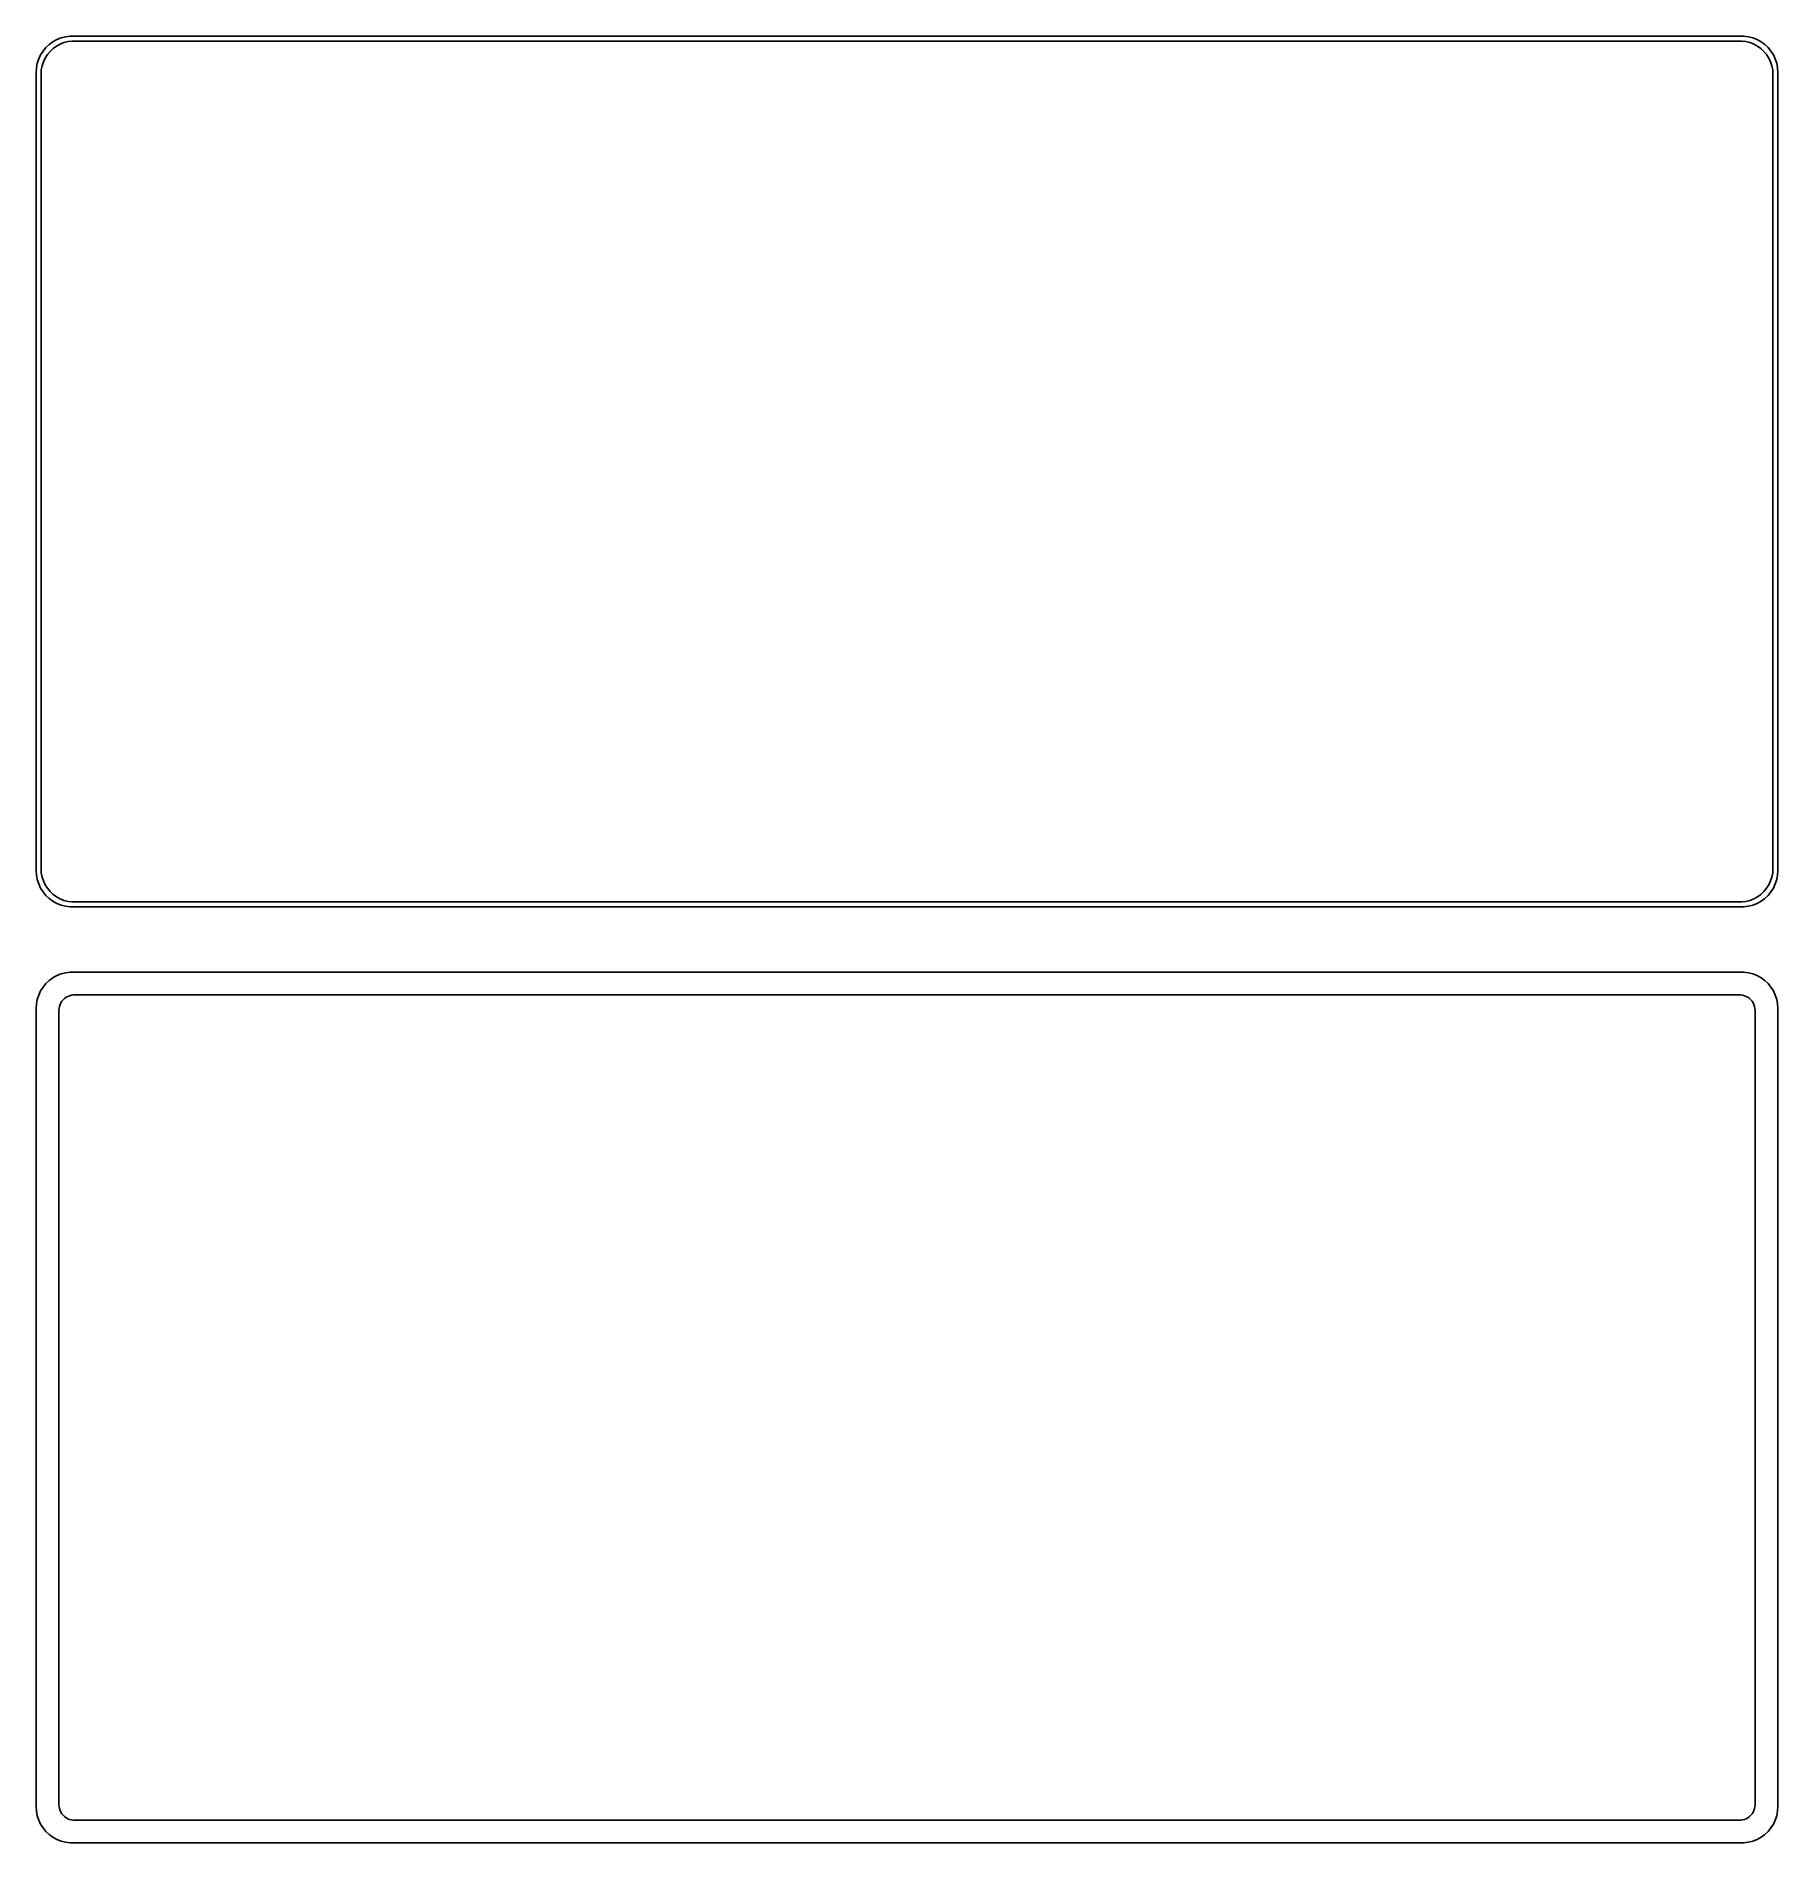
# Model space of a CAD drawing. Header units: metres. Extents: x -120 to 120, y 198 to 447.
import ezdxf

# ---------------------------------------------------------------- set-up
doc = ezdxf.new("R2010")
doc.units = ezdxf.units.M

msp = doc.modelspace()

# ---------------------------------------------------------------- linework, layer by layer
for p, q in [((-118.187, 445.853), (-118.645, 445.423)), ((-117.679, 446.222), (-118.187, 445.853)), ((-117.129, 446.524), (-117.679, 446.222)), ((-117.203, 445.616), (-116.699, 445.893)), ((-116.545, 446.755), (-117.129, 446.524)), ((-116.699, 445.893), (-116.165, 446.104)), ((-115.937, 446.911), (-116.545, 446.755)), ((-116.165, 446.104), (-115.608, 446.247)), ((-115.314, 446.99), (-115.937, 446.911)), ((-115.608, 446.247), (-115.037, 446.319)), ((115.314, 446.99), (-115.314, 446.99)), ((-115.037, 446.319), (115.037, 446.319)), ((115.037, 446.319), (115.608, 446.247)), ((115.937, 446.911), (115.314, 446.99)), ((115.608, 446.247), (116.165, 446.104)), ((116.545, 446.755), (115.937, 446.911)), ((116.165, 446.104), (116.699, 445.893)), ((117.129, 446.524), (116.545, 446.755)), ((116.699, 445.893), (117.203, 445.616)), ((117.679, 446.222), (117.129, 446.524)), ((118.187, 445.853), (117.679, 446.222)), ((118.645, 445.423), (118.187, 445.853)), ((-119.843, 443.243), (-119.961, 442.627)), ((-119.649, 443.841), (-119.843, 443.243)), ((-119.382, 444.409), (-119.649, 443.841)), ((-119.045, 444.939), (-119.382, 444.409)), ((-119.185, 442.889), (-119.007, 443.435)), ((-118.645, 445.423), (-119.045, 444.939)), ((-119.007, 443.435), (-118.762, 443.956)), ((-118.762, 443.956), (-118.454, 444.441)), ((-118.454, 444.441), (-118.088, 444.884)), ((-118.088, 444.884), (-117.668, 445.278)), ((-117.668, 445.278), (-117.203, 445.616)), ((117.203, 445.616), (117.668, 445.278)), ((117.668, 445.278), (118.088, 444.884)), ((118.088, 444.884), (118.454, 444.441)), ((118.454, 444.441), (118.762, 443.956)), ((119.045, 444.939), (118.645, 445.423)), ((118.762, 443.956), (119.007, 443.435)), ((119.007, 443.435), (119.185, 442.889)), ((119.382, 444.409), (119.045, 444.939)), ((119.649, 443.841), (119.382, 444.409)), ((119.843, 443.243), (119.649, 443.841)), ((119.961, 442.627), (119.843, 443.243)), ((-119.961, 442.627), (-120, 442)), ((-120, 442), (-120, 332)), ((-119.328, 441.75), (-119.292, 442.324)), ((-119.328, 332.25), (-119.328, 441.75)), ((-119.292, 442.324), (-119.185, 442.889)), ((119.185, 442.889), (119.292, 442.324)), ((119.292, 442.324), (119.328, 441.75)), ((119.328, 441.75), (119.328, 332.25)), ((120, 442), (119.961, 442.627)), ((120, 332), (120, 442)), ((-120, 332), (-119.961, 331.373)), ((-119.961, 331.373), (-119.843, 330.757)), ((-119.292, 331.676), (-119.328, 332.25)), ((-119.185, 331.111), (-119.292, 331.676)), ((119.292, 331.676), (119.185, 331.111)), ((119.328, 332.25), (119.292, 331.676)), ((119.843, 330.757), (119.961, 331.373)), ((119.961, 331.373), (120, 332)), ((-119.843, 330.757), (-119.649, 330.159)), ((-119.649, 330.159), (-119.382, 329.591)), ((-119.382, 329.591), (-119.045, 329.061)), ((-119.007, 330.565), (-119.185, 331.111)), ((-119.045, 329.061), (-118.645, 328.577)), ((-118.762, 330.044), (-119.007, 330.565)), ((-118.454, 329.559), (-118.762, 330.044)), ((-118.088, 329.116), (-118.454, 329.559)), ((-117.668, 328.722), (-118.088, 329.116)), ((-117.203, 328.384), (-117.668, 328.722)), ((117.668, 328.722), (117.203, 328.384)), ((118.088, 329.116), (117.668, 328.722)), ((118.454, 329.559), (118.088, 329.116)), ((118.762, 330.044), (118.454, 329.559)), ((118.645, 328.577), (119.045, 329.061)), ((119.007, 330.565), (118.762, 330.044)), ((119.185, 331.111), (119.007, 330.565)), ((119.045, 329.061), (119.382, 329.591)), ((119.382, 329.591), (119.649, 330.159)), ((119.649, 330.159), (119.843, 330.757)), ((-118.645, 328.577), (-118.187, 328.147)), ((-118.187, 328.147), (-117.679, 327.778)), ((-117.679, 327.778), (-117.129, 327.476)), ((-116.699, 328.107), (-117.203, 328.384)), ((-117.129, 327.476), (-116.545, 327.245)), ((-116.165, 327.896), (-116.699, 328.107)), ((-116.545, 327.245), (-115.937, 327.089)), ((-115.608, 327.753), (-116.165, 327.896)), ((-115.937, 327.089), (-115.314, 327.01)), ((-115.037, 327.681), (-115.608, 327.753)), ((-115.314, 327.01), (115.314, 327.01)), ((115.037, 327.681), (-115.037, 327.681)), ((115.608, 327.753), (115.037, 327.681)), ((115.314, 327.01), (115.937, 327.089)), ((116.165, 327.896), (115.608, 327.753)), ((115.937, 327.089), (116.545, 327.245)), ((116.699, 328.107), (116.165, 327.896)), ((116.545, 327.245), (117.129, 327.476)), ((117.203, 328.384), (116.699, 328.107)), ((117.129, 327.476), (117.679, 327.778)), ((117.679, 327.778), (118.187, 328.147)), ((118.187, 328.147), (118.645, 328.577)), ((-118.645, 316.423), (-119.045, 315.939)), ((-118.187, 316.853), (-118.645, 316.423)), ((-117.679, 317.222), (-118.187, 316.853)), ((-117.129, 317.524), (-117.679, 317.222)), ((-116.545, 317.755), (-117.129, 317.524)), ((-115.937, 317.911), (-116.545, 317.755)), ((-115.314, 317.99), (-115.937, 317.911)), ((115.314, 317.99), (-115.314, 317.99)), ((115.937, 317.911), (115.314, 317.99)), ((116.545, 317.755), (115.937, 317.911)), ((117.129, 317.524), (116.545, 317.755)), ((117.679, 317.222), (117.129, 317.524)), ((118.187, 316.853), (117.679, 317.222)), ((118.645, 316.423), (118.187, 316.853)), ((119.045, 315.939), (118.645, 316.423)), ((-119.843, 314.243), (-119.961, 313.627)), ((-119.649, 314.841), (-119.843, 314.243)), ((-119.382, 315.409), (-119.649, 314.841)), ((-119.045, 315.939), (-119.382, 315.409)), ((-116.711, 313.527), (-116.599, 313.766)), ((-116.599, 313.766), (-116.457, 313.99)), ((-116.457, 313.99), (-116.288, 314.194)), ((-116.288, 314.194), (-116.095, 314.375)), ((-116.095, 314.375), (-115.88, 314.531)), ((-115.88, 314.531), (-115.648, 314.659)), ((-115.648, 314.659), (-115.402, 314.756)), ((-115.402, 314.756), (-115.145, 314.822)), ((-115.145, 314.822), (-114.882, 314.855)), ((-114.882, 314.855), (114.882, 314.855)), ((114.882, 314.855), (115.145, 314.822)), ((115.145, 314.822), (115.402, 314.756)), ((115.402, 314.756), (115.648, 314.659)), ((115.648, 314.659), (115.88, 314.531)), ((115.88, 314.531), (116.095, 314.375)), ((116.095, 314.375), (116.288, 314.194)), ((116.288, 314.194), (116.457, 313.99)), ((116.457, 313.99), (116.599, 313.766)), ((116.599, 313.766), (116.711, 313.527)), ((119.382, 315.409), (119.045, 315.939)), ((119.649, 314.841), (119.382, 315.409)), ((119.843, 314.243), (119.649, 314.841)), ((119.961, 313.627), (119.843, 314.243)), ((-119.961, 313.627), (-120, 313)), ((-120, 313), (-120, 203)), ((-116.86, 312.75), (-116.843, 313.014)), ((-116.86, 203.25), (-116.86, 312.75)), ((-116.843, 313.014), (-116.793, 313.275)), ((-116.793, 313.275), (-116.711, 313.527)), ((116.711, 313.527), (116.793, 313.275)), ((116.793, 313.275), (116.843, 313.014)), ((116.843, 313.014), (116.86, 312.75)), ((116.86, 312.75), (116.86, 203.25)), ((120, 313), (119.961, 313.627)), ((120, 203), (120, 313)), ((-120, 203), (-119.961, 202.373)), ((-119.961, 202.373), (-119.843, 201.757)), ((-119.843, 201.757), (-119.649, 201.159)), ((-116.843, 202.986), (-116.86, 203.25)), ((-116.793, 202.725), (-116.843, 202.986)), ((-116.711, 202.473), (-116.793, 202.725)), ((-116.599, 202.234), (-116.711, 202.473)), ((-116.457, 202.01), (-116.599, 202.234)), ((-116.288, 201.806), (-116.457, 202.01)), ((-116.095, 201.625), (-116.288, 201.806)), ((116.288, 201.806), (116.095, 201.625)), ((116.457, 202.01), (116.288, 201.806)), ((116.599, 202.234), (116.457, 202.01)), ((116.711, 202.473), (116.599, 202.234)), ((116.793, 202.725), (116.711, 202.473)), ((116.843, 202.986), (116.793, 202.725)), ((116.86, 203.25), (116.843, 202.986)), ((119.649, 201.159), (119.843, 201.757)), ((119.843, 201.757), (119.961, 202.373)), ((119.961, 202.373), (120, 203)), ((-119.649, 201.159), (-119.382, 200.591)), ((-119.382, 200.591), (-119.045, 200.061)), ((-119.045, 200.061), (-118.645, 199.577)), ((-118.645, 199.577), (-118.187, 199.147)), ((-115.88, 201.469), (-116.095, 201.625)), ((-115.648, 201.341), (-115.88, 201.469)), ((-115.402, 201.244), (-115.648, 201.341)), ((-115.145, 201.178), (-115.402, 201.244)), ((-114.882, 201.145), (-115.145, 201.178)), ((114.882, 201.145), (-114.882, 201.145)), ((115.145, 201.178), (114.882, 201.145)), ((115.402, 201.244), (115.145, 201.178)), ((115.648, 201.341), (115.402, 201.244)), ((115.88, 201.469), (115.648, 201.341)), ((116.095, 201.625), (115.88, 201.469)), ((118.187, 199.147), (118.645, 199.577)), ((118.645, 199.577), (119.045, 200.061)), ((119.045, 200.061), (119.382, 200.591)), ((119.382, 200.591), (119.649, 201.159)), ((-118.187, 199.147), (-117.679, 198.778)), ((-117.679, 198.778), (-117.129, 198.476)), ((-117.129, 198.476), (-116.545, 198.245)), ((-116.545, 198.245), (-115.937, 198.089)), ((-115.937, 198.089), (-115.314, 198.01)), ((-115.314, 198.01), (115.314, 198.01)), ((115.314, 198.01), (115.937, 198.089)), ((115.937, 198.089), (116.545, 198.245)), ((116.545, 198.245), (117.129, 198.476)), ((117.129, 198.476), (117.679, 198.778)), ((117.679, 198.778), (118.187, 199.147))]:
    msp.add_line(p, q)

doc.saveas('drawing.dxf')
